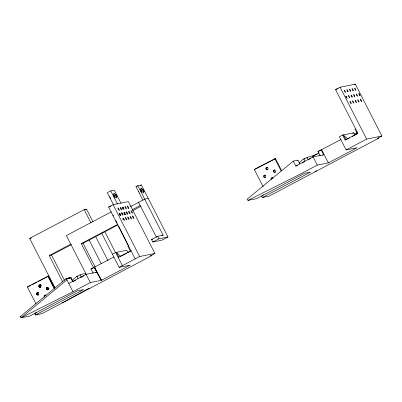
<?xml version="1.0" encoding="UTF-8"?>
<svg xmlns="http://www.w3.org/2000/svg" width="402" height="402" viewBox="0 0 402 402"><rect width="100%" height="100%" fill="white"/><g stroke="black" fill="none" stroke-linecap="round" stroke-linejoin="round"><path stroke-width="0.6" d="M37.426 292.666L38.341 292.52C35.728 292.093 36.497 296.158 38.828 294.676L37.642 294.922L38.828 294.676M37.788 292.641C36.672 293.189 37.351 295.068 38.562 294.777M39.959 284.988L40.306 284.882L39.672 285.008L40.873 284.917C38.326 283.998 38.321 288.249 40.808 287.118L39.607 287.209L40.808 287.118M40.175 287.244L40.979 286.485L40.893 285.616L40.24 285.043L40.592 284.862L38.989 285.5L39.502 285.641L39.974 286.953L39.346 287.078L39.753 286.757L39.12 286.887L39.587 286.51L38.954 286.636L39.481 286.229L38.853 286.355L39.456 285.933L38.823 286.058L40.034 284.978M45.25 295.174L44.617 295.304L45.521 295.078L44.205 295.696L44.341 297.078M44.717 295.837L44.803 296.706L44.17 296.832L44.672 296.128L44.039 296.254L45.019 295.344L44.084 295.962M47.134 287.546L48.054 287.395C45.441 286.968 46.21 291.038 48.541 289.556L48.275 289.651M47.496 287.515L46.949 288.767L47.989 289.676L47.356 289.802M47.707 287.581L48.491 288.726L47.642 289.782M36.446 312.148L34.582 313.801L35.537 314.922L42.064 313.61L151.871 255.551L150.388 255.848L154.916 253.461L128.384 201.608L113.123 204.683L108.595 207.07L135.132 258.918M72.375 280.33C75.742 276.511 80.279 273.958 85.42 273.646L85.983 274.742M263.431 194.699L261.566 196.352L262.521 197.472L269.049 196.161L378.855 138.102L377.372 138.399L381.9 136.012L355.368 84.164L340.107 87.234L335.58 89.621L357.906 133.248L345.127 139.991L342.604 135.057L339.399 136.745L346.132 149.901L357.187 147.68L328.359 162.89L317.304 165.111L299.972 174.257L248.039 200.392L247.084 199.266L293.239 161.101L297.907 160.172L299.902 164.066M299.354 162.88C304.148 156.222 312.927 157.313 319.027 152.705M36.542 314.485L35.537 314.922L83.586 289.576L77.651 290.767L29.602 316.118L21.055 317.836L20.1 316.716L66.255 278.551L70.923 277.621L72.918 281.516M38.275 294.797L37.095 294.741L37.507 294.415L36.873 294.545L37.336 294.169L36.708 294.299L37.235 293.887L36.602 294.018L37.205 293.591L36.577 293.721L37.255 293.299L36.738 293.158L37.371 293.033L36.924 292.932L37.552 292.807L37.155 292.767L38.341 292.52M47.989 289.676L46.808 289.616L47.215 289.294L46.587 289.42L47.049 289.048L46.416 289.174L46.949 288.767L46.315 288.892L46.918 288.47L46.285 288.596L46.964 288.174L46.451 288.033L47.084 287.907L46.632 287.812L47.265 287.681L46.868 287.641L48.054 287.395M68.28 278.279L68.566 278.094M65.973 278.747L70.923 277.621L65.973 278.747L66.928 279.867L21.055 317.836L72.988 291.706L90.319 282.561L101.374 280.335L130.203 265.129L119.148 267.35L101.565 232.984M297.621 160.358L297.907 160.172M128.866 245.672L127.896 246.285L130.419 251.22L127.68 252.662M62.26 302.952L87.948 288.792L89.726 288.334M120.977 203.196L114.304 190.156L110.751 190.87L107.314 192.684L113.429 204.633M55.034 287.988L29.653 238.396L84.169 209.633L86.525 209.161L93.083 221.979M85.425 209.743L86.525 209.161M142.871 200.136L135.976 186.669L137.811 185.699L141.363 184.985L167.971 236.979L161.865 240.2L152.795 242.024L151.514 239.522L157.614 236.301L163.132 235.19L137.811 185.699M140.449 185.468L141.363 184.985M109.545 206.723L110.987 205.965M337.971 88.515L335.58 89.621M111.324 211.844L66.355 235.572L86.239 274.43M354.363 84.691L355.368 84.164M122.213 208.03L123.253 207.477C125.846 212.779 120.851 205.266 123.253 207.477M122.57 208.648L123.615 208.1M122.731 208.975L123.771 208.422M130.298 206.769L144.7 199.171L148.253 198.452M119.037 214.527L120.082 213.98C122.298 219.246 117.188 210.477 120.082 213.98M119.369 215.176L120.414 214.628M121.409 214.05L122.449 213.502C124.665 218.773 119.55 210 122.449 213.502M123.776 213.578L124.821 213.025C127.037 218.296 121.922 209.522 124.821 213.025M125.781 212.552L126.821 212.005C129.826 217.457 124.906 211.015 126.821 212.005M132.459 209.608L140.203 205.522M124.233 214.532L125.273 213.985M132.69 210.643L140.991 206.266M126.6 214.055L127.645 213.507M128.69 212.944L129.73 212.397C126.63 207.904 131.389 217.246 129.73 212.397M62.697 281.913L49.2 255.531L70.807 244.135M49.2 255.531L51.551 255.059L71.501 244.537M122.605 219.005L123.645 218.457C126.248 223.728 121.233 216.271 123.645 218.457M122.962 219.623L124.007 219.075M93.621 267.802L81.249 243.627L117.816 224.331M127.856 219L128.901 218.447C125.806 213.482 129.821 222.271 128.901 218.447M81.249 243.627L83.023 243.27L117.932 224.854M35.919 303.711L27.351 286.968L48.481 276.028L54.767 288.304M30.753 285.38L27.351 286.968M31.858 284.797L36.848 282.164M37.954 281.581L48.481 276.028M263.184 186.819L254.335 169.518L275.465 158.579L281.747 170.855M275.465 158.579L254.335 169.518M112.414 254.195L115.62 252.506L126.675 250.28L128.097 252.109M93.224 273.35L90.978 268.963L94.641 267.179L101.374 280.335L94.184 267.275L101.374 280.335M114.047 256.943L90.978 268.963M320.208 155.901L317.962 151.514L321.625 149.735L328.359 162.89M341.027 139.494L317.962 151.514M352.589 133.394L353.654 132.831L355.082 134.665M68.777 283.485L86.108 274.34L96.706 272.209L95.641 272.772M120.017 256.707L126.585 253.24M72.993 281.591L75.727 280.149M80.641 277.556L83.917 275.827M354.343 134.072L357.102 132.615M162.026 235.773L163.132 235.19M312.198 156.564L317.193 153.926M293.239 161.101L295.761 166.036L313.093 156.891L323.69 154.76L321.168 149.825M345.127 139.991L349.629 137.871M352.288 136.469L354.946 135.062M302.163 162.991L304.892 161.549M308.173 159.82L310.902 158.378M355.479 134.781L357.403 133.771L354.876 128.836M152.795 242.024L158.896 238.808L167.971 236.979M322.625 155.323L323.69 154.76M119.148 267.35L139.655 256.531L154.916 253.461M346.132 149.901L366.639 139.082L381.9 136.012M262.521 197.472L310.57 172.126L304.636 173.317L256.587 198.668L248.039 200.392M314.932 171.342L316.711 170.89M35.537 314.922L36.587 314.449M37.929 294.902L38.778 293.852L37.994 292.701M47.421 287.52L47.768 287.415M37.713 292.646L38.054 292.54M44.888 295.204L45.521 295.078M69.084 278.119L70.923 277.621M342.604 135.057L353.654 132.831M135.976 186.669L137.162 186.427M305.012 158.735L303.837 158.971L304.957 161.162M108.595 207.07L109.063 206.975M29.653 238.396L31.421 238.044M151.514 239.522L152.74 239.275M131.389 250.607L118.143 257.441L118.922 257.285L116.394 252.35L120.464 256.195M78.028 276.179L76.852 276.42L77.973 278.611M38.868 285.767L39.502 285.641M40.728 285.37L41.361 285.239L40.507 285.174M39.607 287.209L40.24 287.083M46.33 288.304L46.964 288.174M48.361 288.149L48.994 288.023M47.069 289.747L47.702 289.616M36.622 293.425L37.255 293.299M37.361 294.867L37.989 294.741M20.1 316.716L21.226 316.49M295.761 166.036L297.515 165.684M267.571 167.413L267.858 167.468M265.611 175.126L265.325 175.071A1.1 1.075 78.6 0 0 264.355 175.584L264.189 176.141A1.171 1.141 78.6 0 0 264.712 177.161L265.26 177.347A1.1 1.075 78.6 0 0 265.546 177.327M45.175 295.184L45.944 295.56M48.491 288.726L49.074 288.892M347.449 138.745L343.378 134.901L345.906 139.836M37.542 314.047L37.889 314.449M70.958 278.179L71.591 278.928M359.363 93.967L358.85 93.45L358.916 94.058A1.286 0.266 62.2 0 0 359.488 95.179L360.001 95.696L359.941 95.088M360.941 99.847L360.428 99.329L360.488 99.937A1.286 0.266 62.2 0 0 361.066 101.063L361.579 101.58L361.514 100.972M352.584 89.128L352.072 88.616L352.137 89.224A1.286 0.266 62.2 0 0 352.71 90.344L353.222 90.862L353.162 90.254M354.162 95.013L353.649 94.495L353.715 95.103A1.286 0.266 62.2 0 0 354.288 96.229L354.8 96.746L354.624 95.862A1.286 0.266 62.2 0 0 354.182 95.008M346.373 96.58L345.861 96.063L345.926 96.671A1.286 0.266 62.2 0 0 346.499 97.797L347.011 98.314L346.951 97.706A1.286 0.266 62.2 0 0 346.398 96.575M70.948 278.335L72.822 281.495M48.17 276.089L54.757 288.505M340.107 87.234L366.639 139.082M313.093 156.891L317.304 165.111M312.404 156.197L312.967 157.298M307.038 157.277L308.44 160.021M274.832 158.705L281.119 170.981M157.614 236.301L158.896 238.808M138.6 202.387L156.463 237.296M110.751 190.87L117.424 203.909M113.123 204.683L139.655 256.531M115.62 252.506L122.349 265.662M104.811 231.673L115.565 252.687M84.169 209.633L91.013 223.009M95.545 236.366L108.022 260.747M89.123 240.049L101.214 263.682M83.023 243.27L95.118 266.898M86.108 274.34L90.319 282.561M80.053 274.727L81.179 276.923M66.255 278.551L72.988 291.706M51.551 255.059L64.486 280.335M47.848 276.154L54.421 288.988M112.987 214.849L113.545 215.969M115.786 220.467L117.188 223.281M118.59 226.09L128.399 245.763M355.765 89.731L355.825 90.339L355.313 89.822A1.286 0.266 62.2 0 1 354.74 88.696L354.675 88.088L355.187 88.606A1.286 0.266 62.2 0 1 355.785 89.726M350.569 90.777L350.629 91.385L350.117 90.867A1.286 0.266 62.2 0 1 349.544 89.741L349.479 89.138L349.991 89.651A1.286 0.266 62.2 0 1 350.589 90.772M352.147 96.661L352.207 97.264L351.695 96.751A1.286 0.266 62.2 0 1 351.122 95.626L351.057 95.018L351.569 95.535A1.286 0.266 62.2 0 1 352.167 96.656M347.971 91.299L348.031 91.907L347.519 91.39A1.286 0.266 62.2 0 1 346.946 90.264L346.881 89.661L347.393 90.174A1.286 0.266 62.2 0 1 347.991 91.294M139.755 192.94A1.412 0.291 62.2 0 1 139.625 192.829M138.921 191.774A1.412 0.291 62.2 0 1 138.765 191.447M110.796 198.658A1.412 0.291 62.2 0 1 110.615 198.412M110.429 198.116A1.412 0.291 62.2 0 1 110.098 197.467M109.977 197.156A1.412 0.291 62.2 0 1 109.846 196.678M360.961 99.842A1.286 0.266 62.2 0 1 361.539 100.967M359.383 93.962A1.286 0.266 62.2 0 1 359.961 95.083M272.792 177.604A1.1 1.075 78.6 0 0 271.817 178.116L271.657 178.679A1.171 1.141 78.6 0 0 271.682 178.975M275.526 172.106A1.1 1.075 78.6 0 1 274.968 172.227L274.425 172.041A1.171 1.141 78.6 0 1 273.903 171.021L274.069 170.458A1.1 1.075 78.6 0 1 275.038 169.945M268.064 169.569A1.1 1.075 78.6 0 1 267.506 169.689L266.958 169.503A1.171 1.141 78.6 0 1 266.436 168.483L266.601 167.925A1.1 1.075 78.6 0 1 267.285 167.433M352.609 89.128A1.286 0.266 62.2 0 1 353.182 90.249M271.154 179.382A1.171 1.141 78.6 0 1 271.023 178.805L271.189 178.247A1.1 1.075 78.6 0 1 272.159 177.734L272.707 177.92A1.171 1.141 78.6 0 1 273.094 178.362M344.238 90.234L344.348 90.792A1.286 0.266 62.2 0 0 344.921 91.912L345.434 92.43L345.373 91.822A1.286 0.266 62.2 0 0 344.795 90.696L344.238 90.234M348.413 95.591L348.524 96.148A1.286 0.266 62.2 0 0 349.097 97.274L349.609 97.786L349.549 97.183A1.286 0.266 62.2 0 0 348.996 96.053L348.413 95.591M349.991 101.475L350.102 102.028A1.286 0.266 62.2 0 0 350.675 103.153L351.187 103.671L351.127 103.063A1.286 0.266 62.2 0 0 350.569 101.937L349.991 101.475M352.589 100.952L352.695 101.505A1.286 0.266 62.2 0 0 353.273 102.631L353.785 103.148L353.72 102.54A1.286 0.266 62.2 0 0 353.147 101.415L352.589 100.952M355.187 100.43L355.293 100.982A1.286 0.266 62.2 0 0 355.87 102.108L356.383 102.626L356.318 102.018A1.286 0.266 62.2 0 0 355.765 100.887L355.187 100.43M356.202 94.023L356.313 94.581A1.286 0.266 62.2 0 0 356.891 95.701L357.403 96.219L357.338 95.611A1.286 0.266 62.2 0 0 356.765 94.49L356.202 94.023M357.775 99.907L357.886 100.46A1.286 0.266 62.2 0 0 358.463 101.585L358.976 102.103L358.911 101.495A1.286 0.266 62.2 0 0 358.358 100.369L357.775 99.907M116.58 197.809L116.243 198.126L115.64 197.513A2.819 0.583 62.2 0 1 114.007 194.498L113.841 193.965A2.819 0.583 62.2 0 1 114.098 193.236L114.706 193.849A2.819 0.583 62.2 0 1 116.339 196.859L116.58 197.809M263.606 175.981L263.556 176.272A1.171 1.141 78.6 0 0 264.079 177.292L264.627 177.478A1.1 1.075 78.6 0 0 265.596 176.965L265.762 176.403A1.171 1.141 78.6 0 0 265.24 175.383L264.692 175.197A1.1 1.075 78.6 0 0 263.722 175.709L263.606 175.981M265.853 168.317L265.807 168.609A1.171 1.141 78.6 0 0 266.325 169.629L266.873 169.815A1.1 1.075 78.6 0 0 267.848 169.302L268.008 168.745A1.171 1.141 78.6 0 0 267.486 167.724L266.943 167.539A1.1 1.075 78.6 0 0 265.968 168.051L265.853 168.317M273.315 170.855L273.27 171.146A1.171 1.141 78.6 0 0 273.792 172.167L274.34 172.352A1.1 1.075 78.6 0 0 275.31 171.84L275.476 171.277A1.171 1.141 78.6 0 0 274.953 170.257L274.405 170.076A1.1 1.075 78.6 0 0 273.435 170.584L273.315 170.855M115.716 194.191L115.66 194.246A1.412 0.291 62.2 0 0 116.062 195.503A1.412 0.291 62.2 0 0 116.902 196.668L116.997 196.694A1.412 0.291 62.2 0 0 116.65 195.382A1.412 0.291 62.2 0 0 115.716 194.191M114.686 197.116L114.63 197.171A1.412 0.291 62.2 0 1 113.691 195.98A1.412 0.291 62.2 0 1 113.349 194.663L113.444 194.694A1.412 0.291 62.2 0 1 114.284 195.859A1.412 0.291 62.2 0 1 114.686 197.116M142.775 189.02L142.72 189.081A1.412 0.291 62.2 0 0 143.117 190.332A1.412 0.291 62.2 0 0 143.956 191.498L144.057 191.528A1.412 0.291 62.2 0 0 143.71 190.211A1.412 0.291 62.2 0 0 142.775 189.02M141.74 191.945L141.685 192.005A1.412 0.291 62.2 0 1 140.75 190.809A1.412 0.291 62.2 0 1 140.404 189.498L140.504 189.523A1.412 0.291 62.2 0 1 141.343 190.689A1.412 0.291 62.2 0 1 141.74 191.945M132.63 216.01L132.529 215.98A1.412 0.291 62.2 0 0 133.173 217.819A1.412 0.291 62.2 0 0 133.811 217.995A1.412 0.291 62.2 0 0 132.63 216.01M128.685 208.462L128.449 208.326A1.412 0.291 62.2 0 1 127.364 206.291A1.412 0.291 62.2 0 1 128.102 206.723A1.412 0.291 62.2 0 1 128.685 208.462M119.208 210.372L118.977 210.231A1.412 0.291 62.2 0 1 117.886 208.196A1.412 0.291 62.2 0 1 118.63 208.633A1.412 0.291 62.2 0 1 119.208 210.372M141.76 188.679L141.434 188.297A2.819 0.583 62.2 0 0 140.896 188.799L141.067 189.332A2.819 0.583 62.2 0 0 142.7 192.342L143.027 192.724A2.819 0.583 62.2 0 0 143.564 192.226L143.393 191.694A2.819 0.583 62.2 0 0 141.76 188.679M125.097 207.11A1.412 0.291 62.2 0 0 126.313 208.939A1.412 0.291 62.2 0 0 125.61 207.01A1.412 0.291 62.2 0 0 125.097 207.11M120.359 208.065A1.412 0.291 62.2 0 0 121.58 209.894A1.412 0.291 62.2 0 0 120.871 207.965A1.412 0.291 62.2 0 0 120.359 208.065M125.494 218.085A1.412 0.291 62.2 0 0 126.715 219.914A1.412 0.291 62.2 0 0 126.007 217.984A1.412 0.291 62.2 0 0 125.494 218.085M130.233 217.13A1.412 0.291 62.2 0 0 131.449 218.959A1.412 0.291 62.2 0 0 130.745 217.03A1.412 0.291 62.2 0 0 130.233 217.13M131.213 211.407A1.412 0.291 62.2 0 0 132.434 213.236A1.412 0.291 62.2 0 0 131.73 211.306A1.412 0.291 62.2 0 0 131.213 211.407"/></g></svg>
